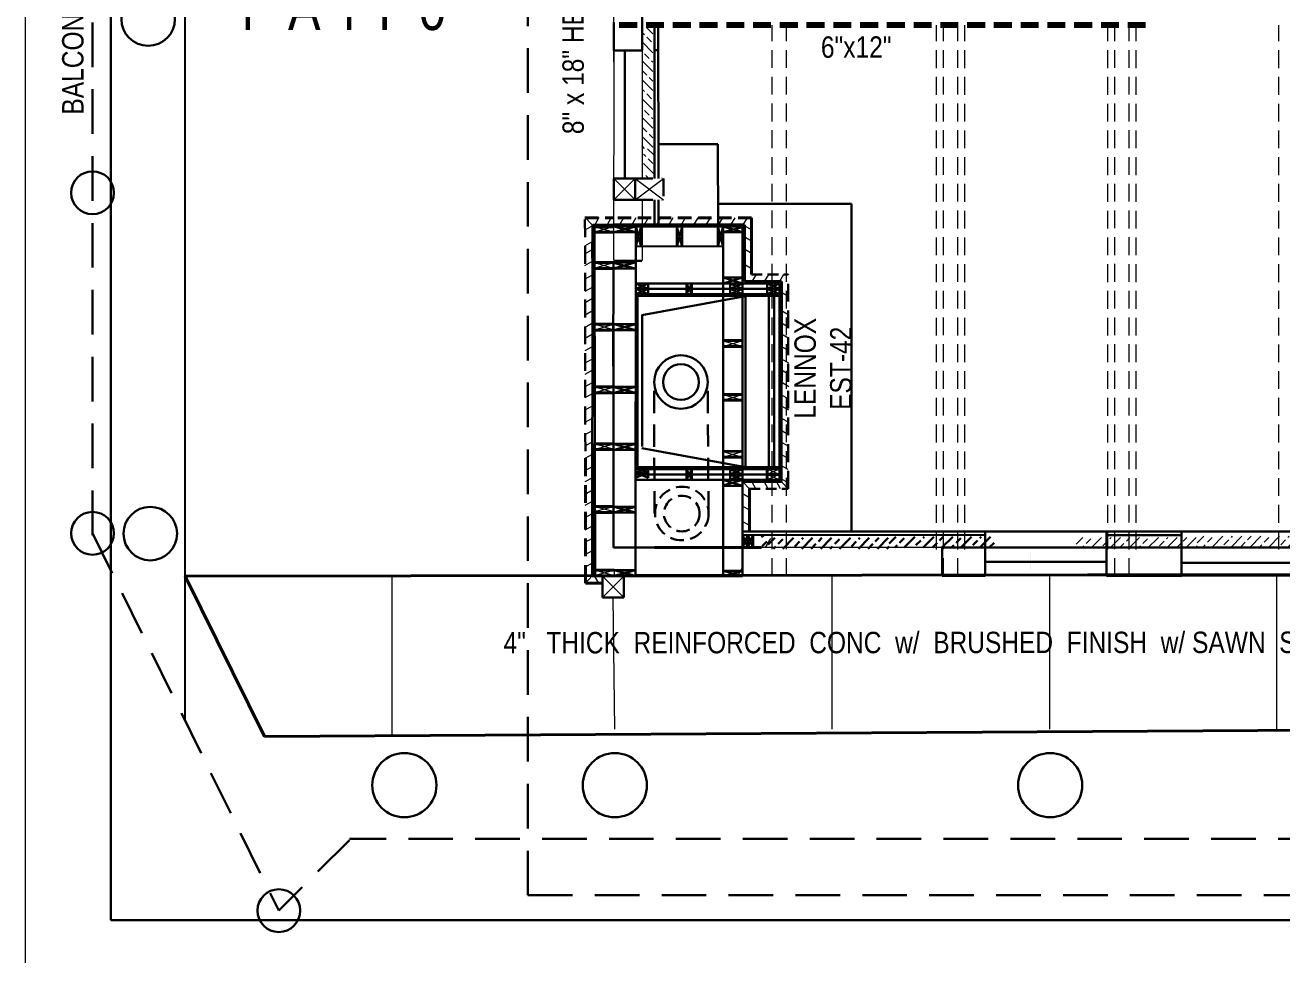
# Model space of a CAD drawing. Header units: inches. Extents: x -243 to 1653, y 5 to 1341.
# Drawn here: x -243.2 to 109, y 357 to 619.9 of the extents above; entities that cross this region are included whole.
import ezdxf

# ---------------------------------------------------------------- set-up
doc = ezdxf.new("R2010")
doc.units = ezdxf.units.IN
doc.header["$MEASUREMENT"] = 0
doc.linetypes.add('DASHDOT2', pattern=[0.5, 0.25, -0.125, 0, -0.125])
doc.linetypes.add('HIDDEN', pattern=[0.375, 0.25, -0.125])
for name, color, linetype, lineweight in [('CONCRETE', 7, 'Continuous', 25), ('FIREPLACE', 7, 'Continuous', 30), ('FLOOR BEAMS', 7, 'Continuous', 30), ('MASONRY', 14, 'Continuous', 30), ('NEW FOOTING', 6, 'Continuous', 30), ('NEW FRAMING', 6, 'Continuous', 30), ('NEW FRAMMING', 6, 'Continuous', 30), ('ROOF', 7, 'HIDDEN', 30), ('WALL FRAMING', 7, 'Continuous', 30), ('WALLS', 7, 'Continuous', 30), ('WINDOWS', 5, 'Continuous', 30)]:
    doc.layers.add(name, color=color, linetype=linetype, lineweight=lineweight)
doc.layers.add('TEXT80', color=15, linetype='Continuous')
doc.layers.add('TITLE BLOCK', color=7, linetype='Continuous')
doc.styles.add('ARCHENT', font='technical.ttf', dxfattribs={"height": 6})

msp = doc.modelspace()

# ---------------------------------------------------------------- hatches: boundary and pattern name
at = {"layer": 'NEW FOOTING', "linetype": 'Continuous', "lineweight": 9, "ltscale": 25}
h = msp.add_hatch(dxfattribs=at)
h.set_pattern_fill('ANSI33', color=256, scale=15, angle=90, style=0)
h.set_pattern_definition([(135, (1195.858, -4352.691), (-2.6516504, -2.6516504), []), (135, (1195.858, -4350.0393), (-2.6516504, -2.6516504), [1.875, -0.9375])])
h.paths.add_polyline_path([(-70.3, 585.33), (-67.3, 585.33), (-67.3, 619.33), (-70.3, 619.33)])
h = msp.add_hatch(dxfattribs=at)
h.set_pattern_fill('ANSI33', color=256, scale=15, angle=90, style=0)
h.set_pattern_definition([(135, (1196.2387, -4386.7756), (-2.6516504, -2.6516504), []), (135, (1196.2387, -4384.124), (-2.6516504, -2.6516504), [1.875, -0.9375])])
h.paths.add_polyline_path([(-69.92, 576.9), (-66.92, 576.9), (-66.92, 585.24), (-69.92, 585.24)])
h = msp.add_hatch(dxfattribs=at)
h.set_pattern_fill('ANSI33', color=256, scale=15, angle=180, style=0)
h.set_pattern_definition([(225, (5023.3364, 1739.3798), (2.6516504, -2.6516504), []), (225, (5020.6848, 1739.3798), (2.6516504, -2.6516504), [1.875, -0.9375])])
h.paths.add_polyline_path([(85.32, 473.22), (85.32, 476.22), (51.32, 476.22), (51.32, 473.22)])
h = msp.add_hatch(dxfattribs=at)
h.set_pattern_fill('ANSI33', color=256, scale=15, angle=180, style=0)
h.set_pattern_definition([(225, (5057.322, 1739.7155), (2.6516504, -2.6516504), []), (225, (5054.6703, 1739.7155), (2.6516504, -2.6516504), [1.875, -0.9375])])
h.paths.add_polyline_path([(115.05, 473.56), (115.05, 476.56), (85.3, 476.56), (85.3, 473.56)])
at = {"layer": 'NEW FRAMMING', "ltscale": 25}
h = msp.add_hatch(dxfattribs=at)
h.set_pattern_fill('ANSI33', color=256, scale=15, angle=180, style=0)
h.set_pattern_definition([(225, (4907.3454, 1739.959), (2.6516504, -2.6516504), []), (225, (4904.6938, 1739.959), (2.6516504, -2.6516504), [1.875, -0.9375])])
h.paths.add_polyline_path([(-36.8, 476.8), (-36.8, 473.8), (-35.28, 473.8), (-35.28, 476.8)])
h = msp.add_hatch(dxfattribs=at)
h.set_pattern_fill('ANSI33', color=256, scale=15, angle=180, style=0)
h.set_pattern_definition([(225, (4937.011, 1739.243), (2.6516504, -2.6516504), []), (225, (4934.3594, 1739.243), (2.6516504, -2.6516504), [1.875, -0.9375])])
h.paths.add_polyline_path([(-1.01, 473.09), (-1.01, 476.09), (-35.01, 476.09), (-35.01, 473.09)])
h = msp.add_hatch(dxfattribs=at)
h.set_pattern_fill('ANSI33', color=256, scale=15, angle=180, style=0)
h.set_pattern_definition([(225, (4970.9965, 1739.5786), (2.6516504, -2.6516504), []), (225, (4968.345, 1739.5786), (2.6516504, -2.6516504), [1.875, -0.9375])])
h.paths.add_polyline_path([(28.73, 473.42), (28.73, 476.42), (-1.02, 476.42), (-1.02, 473.42)])
at = {"layer": 'WALLS', "linetype": 'Continuous', "lineweight": 20, "ltscale": 20}
h = msp.add_hatch(dxfattribs=at)
h.set_pattern_fill('ZIGZAG', color=6, scale=10, style=0)
h.set_pattern_definition([(360, (-119.191, -297.7499), (1.25, 1.25), [1.25, -1.25]), (90, (-117.941, -297.7499), (-1.25, 1.25), [1.25, -1.25])])
h.paths.add_polyline_path([(38.44, 472.16), (38.44, 467.16), (38.49, 467.16), (38.49, 472.16)])
h.paths.add_polyline_path([(173.18, 467.14), (173.19, 472.15), (159.83, 472.15), (159.83, 467.15)])

# ---------------------------------------------------------------- linework, layer by layer
at = {"layer": 'CONCRETE', "ltscale": 15}
for p, q in [((-198.32, 424.7), (-198.32, 777.9)), ((-78.32, 465.4), (-198.32, 465.4))]:
    msp.add_line(p, q, dxfattribs=at)
at = {"layer": 'FIREPLACE', "linetype": 'Continuous', "ltscale": 25}
for p, q in [((-71.59, 543.98), (-71.58, 495.98)), ((-70.35, 538.54), (-41.35, 543.91)), ((-41.35, 543.91), (-41.34, 495.91)), ((-70.28, 538.55), (-70.33, 501.78)), ((-70.34, 501.28), (-41.34, 495.91))]:
    msp.add_line(p, q, dxfattribs=at)
at = {"layer": 'FIREPLACE', "linetype": 'HIDDEN', "ltscale": 25}
msp.add_line((-51.68, 482.95), (-51.93, 519.81), dxfattribs=at)
at = {"layer": 'FIREPLACE', "linetype": 'Continuous', "ltscale": 15}
for radius in [7.5, 5]:
    msp.add_circle((-59.42, 519.81), radius, dxfattribs=at)
at = {"layer": 'FIREPLACE', "linetype": 'HIDDEN', "ltscale": 15}
for radius in [7.5, 5]:
    msp.add_circle((-59.18, 482.95), radius, dxfattribs=at)
at = {"layer": 'FLOOR BEAMS', "color": 7, "linetype": 'HIDDEN', "lineweight": 20, "ltscale": 20}
for p, q in [((66.19, 465.41), (66.19, 625.87)), ((-33.81, 465.42), (-33.81, 619.9)), ((-29.81, 465.42), (-29.81, 619.9)), ((14.19, 465.42), (14.19, 619.9)), ((18.19, 465.41), (18.19, 619.9)), ((62.19, 465.42), (62.19, 619.87))]:
    msp.add_line(p, q, dxfattribs=at)
at = {"layer": 'FLOOR BEAMS', "color": 7, "linetype": 'HIDDEN', "lineweight": 80, "ltscale": 20}
msp.add_line((70.81, 619.9), (-78.19, 619.9), dxfattribs=at)
at = {"layer": 'FLOOR BEAMS', "color": 6, "linetype": 'HIDDEN', "lineweight": 20, "ltscale": 20}
for p, q in [((12.19, 472.87), (12.19, 619.87)), ((20.19, 472.87), (20.19, 619.87)), ((60.19, 472.87), (60.19, 619.87)), ((68.19, 472.87), (68.19, 619.87)), ((108.19, 472.87), (108.19, 619.87))]:
    msp.add_line(p, q, dxfattribs=at)
at = {"layer": 'FLOOR BEAMS', "color": 6, "linetype": 'Continuous', "lineweight": 5, "ltscale": 20}
for p, q in [((-72.27, 570.9), (-64.27, 576.9)), ((-72.27, 576.9), (-64.27, 570.9))]:
    msp.add_line(p, q, dxfattribs=at)
at = {"layer": 'FLOOR BEAMS', "color": 6, "linetype": 'HIDDEN', "lineweight": 30, "ltscale": 20}
msp.add_line((-64.27, 576.9), (-64.27, 570.9), dxfattribs=at)
at = {"layer": 'MASONRY', "color": 7, "linetype": 'Continuous', "lineweight": 30, "ltscale": 15}
for p, q in [((-49.05, 586.51), (-65.78, 586.52)), ((-11.61, 569.75), (-48.98, 569.75))]:
    msp.add_line(p, q, dxfattribs=at)
at = {"layer": 'MASONRY', "color": 7, "linetype": 'Continuous', "lineweight": 30, "ltscale": 20}
for p, q in [((-49.05, 586.51), (-48.96, 563.35)), ((-11.6, 569.75), (-11.62, 477.9))]:
    msp.add_line(p, q, dxfattribs=at)
at = {"layer": 'MASONRY', "color": 1, "linetype": 'HIDDEN', "lineweight": 40, "ltscale": 15}
for p, q in [((-86.31, 565.88), (-78.32, 565.89)), ((-39.62, 565.91), (-78.29, 565.91))]:
    msp.add_line(p, q, dxfattribs=at)
at = {"layer": 'MASONRY', "color": 1, "linetype": 'HIDDEN', "lineweight": 30, "ltscale": 20}
for p, q in [((-86.21, 500.44), (-86.31, 565.88)), ((-29.36, 489.89), (-29.33, 549.98))]:
    msp.add_line(p, q, dxfattribs=at)
at = {"layer": 'MASONRY', "color": 6, "linetype": 'Continuous', "lineweight": 9, "ltscale": 20}
for p, q in [((-86.28, 565.92), (-84.28, 563.92)), ((-40.87, 565.91), (-41.65, 564.57)), ((-86.23, 548.75), (-84.23, 549.9))]:
    msp.add_line(p, q, dxfattribs=at)
at = {"layer": 'MASONRY', "color": 1, "linetype": 'Continuous', "lineweight": 9, "ltscale": 20}
for p, q in [((-86.28, 565.92), (-84.28, 563.92)), ((-86.27, 562.5), (-84.27, 563.65)), ((-82.39, 565.93), (-83.55, 563.93)), ((-78.93, 565.93), (-80.09, 563.93)), ((-75.52, 565.91), (-76.67, 563.91)), ((-72.05, 565.91), (-73.21, 563.91)), ((-68.59, 565.91), (-69.74, 563.91)), ((-65.12, 565.91), (-66.28, 563.91)), ((-61.66, 565.91), (-62.81, 563.91)), ((-58.19, 565.91), (-59.35, 563.91)), ((-54.73, 565.91), (-55.89, 563.91)), ((-51.27, 565.91), (-52.42, 563.91)), ((-47.8, 565.91), (-48.96, 563.91)), ((-44.34, 565.91), (-45.49, 563.91)), ((-40.87, 565.91), (-42.03, 563.91)), ((-39.63, 562.48), (-41.63, 563.64)), ((-39.63, 559.36), (-41.72, 560.57)), ((-86.34, 558.02), (-84.42, 559.13)), ((-86.34, 555.78), (-84.41, 556.89)), ((-39.63, 555.9), (-41.63, 557.05)), ((-86.37, 552.49), (-84.37, 553.64)), ((-86.24, 548.74), (-84.24, 549.89)), ((-39.63, 551.61), (-41.63, 552.76)), ((-38.38, 549.98), (-39.53, 547.98)), ((-34.91, 549.98), (-36.07, 547.98)), ((-30.63, 549.98), (-31.78, 547.98)), ((-86.24, 545.27), (-84.24, 546.43)), ((-86.25, 542.14), (-84.16, 543.35)), ((-29.19, 543.68), (-31.28, 544.89)), ((-86.24, 538.69), (-84.24, 539.84)), ((-29.19, 538.61), (-31.19, 539.77)), ((-86.24, 535.22), (-84.24, 536.38)), ((-29.19, 535.15), (-31.19, 536.3)), ((-86.25, 532.09), (-84.16, 533.3)), ((-29.18, 532.02), (-31.27, 533.22)), ((-86.23, 528.64), (-84.23, 529.79)), ((-29.18, 528.55), (-31.18, 529.71)), ((-86.23, 525.17), (-84.23, 526.33)), ((-29.18, 525.09), (-31.18, 526.24)), ((-86.24, 522.04), (-84.15, 523.25)), ((-29.17, 521.96), (-31.26, 523.16)), ((-86.24, 518.58), (-84.24, 519.73)), ((-29.17, 518.49), (-31.17, 519.65)), ((-86.25, 515.45), (-84.23, 516.61)), ((-29.17, 515.03), (-31.17, 516.18)), ((-86.23, 512), (-84.23, 513.15)), ((-29.16, 511.9), (-31.25, 513.1)), ((-86.23, 508.53), (-84.23, 509.69)), ((-29.16, 508.43), (-31.16, 509.59)), ((-86.23, 505.07), (-84.23, 506.22)), ((-29.16, 504.97), (-31.16, 506.12)), ((-86.24, 501.94), (-84.15, 503.15)), ((-29.35, 501.85), (-31.35, 503)), ((-86.22, 498.48), (-84.22, 499.64)), ((-29.35, 498.39), (-31.35, 499.54)), ((-86.22, 495.02), (-84.22, 496.17)), ((-29.38, 495.28), (-31.38, 496.43)), ((-86.23, 491.89), (-84.14, 493.1)), ((-86.23, 488.42), (-84.23, 489.58)), ((-40.18, 489.9), (-42.18, 491.9)), ((-38.41, 489.9), (-39.56, 491.9)), ((-34.94, 489.9), (-36.1, 491.9)), ((-31.48, 489.9), (-32.63, 491.9)), ((-29.36, 491.55), (-31.37, 492.71)), ((-29.36, 489.89), (-31.37, 491.89)), ((-86.24, 485.29), (-84.22, 486.46)), ((-40.18, 487.36), (-42.28, 488.56)), ((-86.22, 481.85), (-84.22, 483)), ((-40.18, 483.89), (-42.18, 485.05)), ((-86.22, 478.38), (-84.22, 479.54)), ((-40.18, 479.6), (-42.18, 480.76)), ((-86.22, 474.92), (-84.22, 476.07)), ((-34.3, 475.95), (-35.77, 473.4)), ((-86.22, 471.45), (-84.22, 472.6)), ((-86.19, 468.01), (-84.19, 469.16)), ((-86.15, 463.42), (-84.27, 465.46)), ((-83.72, 465.45), (-82.56, 463.44)), ((-42.13, 467.95), (-43.6, 465.4))]:
    msp.add_line(p, q, dxfattribs=at)
at = {"layer": 'MASONRY', "color": 1, "linetype": 'Continuous', "lineweight": 40, "ltscale": 15}
for p, q in [((-39.62, 565.91), (-39.62, 549.98)), ((-40.17, 489.9), (-40.17, 477.98))]:
    msp.add_line(p, q, dxfattribs=at)
at = {"layer": 'MASONRY', "color": 1, "linetype": 'HIDDEN', "lineweight": 30, "ltscale": 12}
for p, q in [((-39.62, 549.98), (-29.33, 549.98)), ((-40.17, 489.9), (-29.36, 489.89))]:
    msp.add_line(p, q, dxfattribs=at)
at = {"layer": 'MASONRY', "color": 1, "linetype": 'HIDDEN', "lineweight": 40, "ltscale": 20}
for p, q in [((-86.15, 463.45), (-86.18, 500.38)), ((-86.18, 463.45), (-81.45, 463.46))]:
    msp.add_line(p, q, dxfattribs=at)
at = {"layer": 'MASONRY', "color": 6, "linetype": 'Continuous', "lineweight": 40, "ltscale": 15}
msp.add_line((-83.53, 465.49), (-83.65, 502.46), dxfattribs=at)
at = {"layer": 'NEW FOOTING', "color": 7, "linetype": 'Continuous', "lineweight": 40, "ltscale": 15}
for p, q in [((-41.62, 563.91), (-78.3, 563.91)), ((-31.28, 547.98), (-41.62, 547.98)), ((-31.36, 495.9), (-72.11, 495.94))]:
    msp.add_line(p, q, dxfattribs=at)
at = {"layer": 'NEW FOOTING', "color": 7, "linetype": 'Continuous', "lineweight": 40, "ltscale": 25}
msp.add_line((-41.62, 563.91), (-41.62, 547.98), dxfattribs=at)
at = {"layer": 'NEW FOOTING', "ltscale": 15}
for p, q in [((-31.81, 492.39), (-31.78, 547.48)), ((-34.81, 495.4), (-34.78, 544.48)), ((-33.31, 495.4), (-33.28, 544.48))]:
    msp.add_line(p, q, dxfattribs=at)
at = {"layer": 'NEW FOOTING', "linetype": 'Continuous', "lineweight": 40, "ltscale": 15}
for p, q in [((-42.07, 529.8), (-47.55, 529.8)), ((-42.07, 531.44), (-47.54, 531.45)), ((-42.13, 514.7), (-47.62, 514.7)), ((-42.13, 516.34), (-47.6, 516.35)), ((-42.15, 500.39), (-47.62, 500.4)), ((-42.15, 498.74), (-47.64, 498.75)), ((-35.31, 493.9), (-31.81, 493.89)), ((-35.3, 492.4), (-35.29, 493.9)), ((-35.29, 493.9), (-35.29, 495.4)), ((-36.8, 473.45), (-66.85, 473.45)), ((-44.63, 465.45), (-78.17, 465.45)), ((-48.33, 465.47), (-72.91, 465.47))]:
    msp.add_line(p, q, dxfattribs=at)
at = {"layer": 'NEW FRAMING', "color": 7, "linetype": 'Continuous', "lineweight": 40, "ltscale": 25}
msp.add_line((-84.14, 563.92), (-84.17, 554.45), dxfattribs=at)
at = {"layer": 'NEW FRAMING', "linetype": 'Continuous', "lineweight": 40, "ltscale": 15}
for p, q in [((-83.77, 563.34), (-78.3, 563.35)), ((-83.76, 561.81), (-78.31, 561.81)), ((-83.79, 553.33), (-78.32, 553.34)), ((-83.79, 551.68), (-78.3, 551.69)), ((-83.65, 536.05), (-78.17, 536.06)), ((-83.65, 534.4), (-78.15, 534.41)), ((-83.65, 518.45), (-78.18, 518.46)), ((-83.65, 516.8), (-78.16, 516.81)), ((-83.67, 500.91), (-78.19, 500.91)), ((-83.65, 502.46), (-78.16, 502.46)), ((-78.18, 483.26), (-83.65, 483.27)), ((-78.18, 484.91), (-83.62, 484.92)), ((-83.66, 465.45), (-78.1, 465.46)), ((-83.54, 467.1), (-78.18, 467.1))]:
    msp.add_line(p, q, dxfattribs=at)
at = {"layer": 'NEW FRAMING', "ltscale": 15}
msp.add_line((-83.59, 502.44), (-83.62, 563.31), dxfattribs=at)
at = {"layer": 'NEW FRAMING', "color": 7, "linetype": 'Continuous', "lineweight": 40, "ltscale": 15}
msp.add_line((-84.27, 465.46), (-78.18, 465.46), dxfattribs=at)
at = {"layer": 'NEW FRAMMING', "linetype": 'Continuous', "lineweight": 9, "ltscale": 25}
for p, q in [((-78.32, 563.36), (-83.76, 561.81)), ((-78.31, 561.81), (-83.76, 563.34)), ((-78.3, 551.69), (-83.79, 553.33)), ((-78.31, 553.29), (-83.79, 551.68)), ((-78.15, 534.41), (-83.65, 536.05)), ((-78.16, 536.01), (-83.65, 534.4)), ((-47.55, 529.8), (-42.07, 531.44)), ((-47.55, 531.4), (-42.07, 529.8)), ((-78.16, 516.81), (-83.65, 518.45)), ((-78.16, 518.41), (-83.65, 516.8)), ((-47.62, 514.7), (-42.13, 516.34)), ((-47.62, 516.3), (-42.13, 514.7)), ((-78.16, 500.86), (-83.65, 502.46)), ((-78.16, 502.46), (-83.64, 500.81)), ((-47.64, 498.75), (-42.15, 500.39)), ((-47.64, 500.35), (-42.15, 498.74)), ((-78.17, 484.92), (-83.66, 483.43)), ((-78.17, 483.43), (-83.6, 484.91)), ((-78.18, 467.1), (-83.66, 465.46)), ((-78.16, 465.46), (-83.54, 467.1))]:
    msp.add_line(p, q, dxfattribs=at)
at = {"layer": 'NEW FRAMMING', "ltscale": 15}
for p, q in [((-42.14, 563.33), (-78.15, 563.41)), ((-72.07, 561.81), (-78.15, 561.81)), ((-72.07, 563.39), (-72.19, 465.45)), ((-70.57, 563.41), (-70.57, 557.9)), ((-60.57, 563.37), (-60.56, 557.81)), ((-59.07, 563.37), (-59.07, 557.81)), ((-49.07, 563.41), (-49.07, 557.85)), ((-42.14, 561.8), (-47.59, 561.8)), ((-47.58, 557.84), (-72.08, 557.9)), ((-72.26, 553.33), (-78.29, 553.34)), ((-72.26, 551.68), (-78.31, 551.69)), ((-31.78, 547.48), (-72.09, 547.48)), ((-31.78, 545.98), (-72.09, 545.98)), ((-72.07, 545.98), (-68.57, 545.98)), ((-68.57, 547.48), (-68.57, 544.48)), ((-57.86, 547.49), (-57.86, 544.48)), ((-56.36, 547.49), (-56.36, 544.48)), ((-42.15, 547.48), (-47.63, 547.49)), ((-42.15, 549.13), (-47.62, 549.13)), ((-45.63, 547.48), (-45.63, 545.98)), ((-45.63, 545.98), (-45.63, 544.48)), ((-35.28, 545.98), (-31.78, 545.98)), ((-35.27, 547.48), (-35.27, 545.98)), ((-35.27, 545.97), (-35.27, 544.48)), ((-31.78, 544.48), (-72.08, 544.48)), ((-31.78, 544.48), (-72.08, 544.48)), ((-72.13, 536.05), (-78.14, 536.06)), ((-72.13, 534.4), (-78.15, 534.41)), ((-72.13, 518.45), (-78.15, 518.46)), ((-72.13, 516.8), (-78.17, 516.81)), ((-72.15, 500.8), (-78.17, 500.81)), ((-72.15, 502.45), (-78.15, 502.46)), ((-31.8, 495.39), (-72.16, 495.43)), ((-31.81, 493.89), (-72.11, 493.94)), ((-72.1, 494.49), (-68.6, 494.49)), ((-68.6, 492.93), (-68.6, 495.93)), ((-57.88, 492.41), (-57.88, 495.42)), ((-56.38, 492.41), (-56.38, 495.42)), ((-45.66, 493.92), (-45.66, 495.41)), ((-45.66, 492.42), (-45.66, 493.91)), ((-31.81, 492.39), (-72.16, 492.43)), ((-42.18, 492.41), (-47.66, 492.41)), ((-42.18, 490.76), (-47.65, 490.76)), ((-72.17, 483.2), (-78.19, 483.21)), ((-72.13, 484.85), (-78.16, 484.86)), ((-42.19, 473.45), (-42.19, 476.96)), ((-40.69, 473.45), (-40.69, 476.96)), ((-39.19, 473.45), (-39.19, 476.96)), ((-72.16, 467.1), (-78.16, 467.1)), ((-42.19, 465.4), (-47.69, 465.41)), ((-42.19, 466.88), (-47.61, 466.88))]:
    msp.add_line(p, q, dxfattribs=at)
at = {"layer": 'NEW FRAMMING', "ltscale": 25}
for p, q in [((-78.15, 563.41), (-72.07, 561.81)), ((-78.15, 561.81), (-72.07, 563.4)), ((-72.07, 563.39), (-70.57, 557.82)), ((-70.57, 563.45), (-72.06, 557.9)), ((-60.57, 563.37), (-59.07, 557.81)), ((-59.07, 563.37), (-60.56, 557.81)), ((-49.07, 563.41), (-47.58, 557.84)), ((-47.57, 563.41), (-49.06, 557.85)), ((-47.61, 465.41), (-47.58, 563.34)), ((-47.59, 561.8), (-42.14, 563.22)), ((-47.58, 563.4), (-42.14, 561.8)), ((-42.19, 465.4), (-42.14, 563.33)), ((-78.31, 551.69), (-72.26, 553.33)), ((-78.31, 553.29), (-72.26, 551.68)), ((-68.57, 545.98), (-72.09, 547.48)), ((-68.57, 547.48), (-72.09, 545.98)), ((-68.57, 544.48), (-72.07, 545.98)), ((-68.57, 545.98), (-72.07, 544.48)), ((-56.36, 547.49), (-57.86, 544.48)), ((-57.86, 547.49), (-56.36, 544.48)), ((-47.63, 547.49), (-42.15, 549.13)), ((-47.63, 549.09), (-42.15, 547.48)), ((-42.15, 545.98), (-45.65, 547.48)), ((-42.15, 547.48), (-45.65, 545.98)), ((-42.15, 544.48), (-45.65, 545.98)), ((-42.15, 545.98), (-45.65, 544.48)), ((-31.78, 545.98), (-35.28, 547.48)), ((-31.78, 547.48), (-35.28, 545.98)), ((-31.78, 544.48), (-35.28, 545.98)), ((-31.78, 545.98), (-35.28, 544.48)), ((-78.15, 534.41), (-72.13, 536.05)), ((-78.15, 536.01), (-72.13, 534.4)), ((-78.17, 516.81), (-72.13, 518.45)), ((-78.17, 518.41), (-72.13, 516.8)), ((-78.17, 500.81), (-72.15, 502.45)), ((-78.17, 502.41), (-72.15, 500.8)), ((-68.6, 492.93), (-72.11, 494.44)), ((-68.6, 494.43), (-72.11, 492.94)), ((-68.6, 494.43), (-72.1, 495.94)), ((-68.6, 495.93), (-72.1, 494.44)), ((-56.38, 492.41), (-57.88, 495.42)), ((-57.88, 492.41), (-56.38, 495.42)), ((-42.17, 493.91), (-45.68, 492.41)), ((-42.17, 495.41), (-45.67, 493.91)), ((-42.17, 493.91), (-45.67, 495.41)), ((-42.18, 492.41), (-45.67, 493.91)), ((-47.66, 492.41), (-42.18, 490.76)), ((-47.66, 490.81), (-42.18, 492.41)), ((-78.19, 483.21), (-72.17, 484.85)), ((-78.19, 484.81), (-72.17, 483.2)), ((-40.69, 473.45), (-42.19, 476.96)), ((-42.19, 473.45), (-40.69, 476.96)), ((-39.19, 473.45), (-40.69, 476.96)), ((-40.69, 473.45), (-39.19, 476.96)), ((-78.18, 465.45), (-72.16, 467.1)), ((-78.18, 467.05), (-72.16, 465.45)), ((-47.62, 465.4), (-42.19, 466.88)), ((-47.62, 466.88), (-42.13, 465.4))]:
    msp.add_line(p, q, dxfattribs=at)
at = {"layer": 'NEW FRAMMING', "color": 7, "linetype": 'Continuous', "lineweight": 40, "ltscale": 20}
for p in [(-31.28, 547.98), (-42.18, 491.9)]:
    msp.add_line(p, (-31.37, 491.89), dxfattribs=at)
at = {"layer": 'NEW FRAMMING', "color": 7, "ltscale": 15}
msp.add_line((-31.78, 543.98), (-72.09, 543.98), dxfattribs=at)
at = {"layer": 'NEW FRAMMING', "color": 7, "linetype": 'HIDDEN', "ltscale": 25}
msp.add_line((-66.85, 482.94), (-66.93, 519.82), dxfattribs=at)
at = {"layer": 'ROOF', "linetype": 'HIDDEN', "ltscale": 50}
for q in [(-102.32, 866.9), (425.68, 375.9)]:
    msp.add_line((-102.32, 375.9), q, dxfattribs=at)
at = {"layer": 'TITLE BLOCK', "color": 7, "linetype": 'Continuous', "lineweight": 0, "ltscale": 0.5}
msp.add_line((-243.22, 884.95), (-243.22, 356.95), dxfattribs=at)
at = {"layer": 'TITLE BLOCK', "color": 7, "linetype": 'Continuous', "lineweight": 30, "ltscale": 0.5}
for p, q in [((-219.22, 872.95), (-219.22, 368.95)), ((-219.22, 368.95), (560.77, 368.95))]:
    msp.add_line(p, q, dxfattribs=at)
at = {"layer": 'WALL FRAMING', "linetype": 'HIDDEN', "ltscale": 50}
for p, q in [((-224.32, 476.9), (-224.37, 771.91)), ((-224.32, 477.4), (-172.12, 371.6)), ((-152.32, 391.4), (-172.12, 371.6)), ((401.68, 391.77), (-152.32, 391.77))]:
    msp.add_line(p, q, dxfattribs=at)
at = {"layer": 'WALL FRAMING', "ltscale": 15}
for p, q in [((-70.32, 612.9), (-70.32, 625.9)), ((-78.19, 612.77), (-78.19, 620.64)), ((-78.19, 612.77), (-78.19, 620.64)), ((-78.19, 612.77), (-70.32, 612.77)), ((-78.27, 570.9), (-78.27, 576.9)), ((-72.27, 576.9), (-78.27, 576.9)), ((-78.27, 570.9), (-78.27, 576.9)), ((-72.27, 570.9), (-72.27, 576.9)), ((-72.27, 570.9), (-72.27, 576.9)), ((-72.27, 570.9), (-78.27, 570.9)), ((-78.46, 524.24), (-78.31, 553.29)), ((-78.19, 553.77), (-70.35, 553.77)), ((-78.35, 473.4), (-78.35, 535.9)), ((-37.36, 473.4), (-78.35, 473.4)), ((176.69, 473.4), (13.83, 473.45)), ((59.83, 465.45), (59.83, 473.45)), ((80.83, 465.4), (80.83, 473.4)), ((-81.45, 459.4), (-81.45, 465.4)), ((-75.45, 465.4), (-81.45, 465.4)), ((-81.45, 459.4), (-81.45, 465.4)), ((-44.17, 465.45), (-78.17, 465.4)), ((-45.19, 465.4), (-78.17, 465.4)), ((-75.45, 459.4), (-75.45, 465.4)), ((25.83, 465.42), (13.83, 465.45)), ((80.83, 465.41), (59.83, 465.45)), ((-75.45, 459.4), (-81.45, 459.4))]:
    msp.add_line(p, q, dxfattribs=at)
at = {"layer": 'WALL FRAMING', "color": 6, "ltscale": 15}
for p, q in [((-66.84, 576.9), (-66.82, 619.9)), ((-65.75, 576.9), (-65.82, 619.9)), ((-66.82, 612.9), (-65.81, 612.9)), ((-72.27, 570.9), (-72.27, 576.9)), ((-66.85, 563.39), (-66.84, 570.9)), ((-65.73, 563.39), (-65.74, 570.9)), ((176.68, 477.9), (-42.19, 477.91)), ((25.83, 476.9), (-42.19, 476.96)), ((80.83, 476.9), (59.83, 476.9))]:
    msp.add_line(p, q, dxfattribs=at)
at = {"layer": 'WALL FRAMING', "color": 6, "linetype": 'DASHDOT2', "lineweight": 30, "ltscale": 20}
for p, q in [((-72.27, 576.9), (-64.27, 576.9)), ((-72.27, 570.9), (-64.27, 570.9))]:
    msp.add_line(p, q, dxfattribs=at)
at = {"layer": 'WALL FRAMING', "color": 6, "linetype": 'Continuous', "lineweight": 9, "ltscale": 25}
for p, q in [((-31.81, 493.89), (-35.31, 495.4)), ((-31.81, 495.39), (-35.31, 493.9)), ((-31.81, 492.39), (-35.31, 493.9)), ((-31.81, 493.89), (-35.31, 492.4))]:
    msp.add_line(p, q, dxfattribs=at)
at = {"layer": 'WALL FRAMING', "color": 6, "ltscale": 20}
for p, q in [((25.83, 473.44), (25.83, 477.9)), ((59.83, 473.42), (59.83, 477.9)), ((80.83, 473.4), (80.83, 477.9))]:
    msp.add_line(p, q, dxfattribs=at)
at = {"layer": 'WALL FRAMING', "lineweight": 9, "ltscale": 15}
for p, q in [((13.83, 473.45), (-37.36, 473.4)), ((13.83, 465.45), (-44.17, 465.45)), ((59.83, 465.45), (25.83, 465.45)), ((138.83, 465.4), (80.83, 465.41))]:
    msp.add_line(p, q, dxfattribs=at)
at = {"layer": 'WALL FRAMING', "linetype": 'Continuous', "ltscale": 15}
for p, q in [((13.83, 465.45), (13.83, 473.45)), ((25.83, 465.45), (25.83, 473.45))]:
    msp.add_line(p, q, dxfattribs=at)
at = {"layer": 'WALL FRAMING', "color": 253, "linetype": 'Continuous', "lineweight": 40, "ltscale": 20}
for p, q in [((242.55, 465.97), (-198.32, 465.41)), ((-198.32, 465.4), (-176.11, 420.41)), ((242.55, 423), (-176.11, 420.41))]:
    msp.add_line(p, q, dxfattribs=at)
at = {"layer": 'WALL FRAMING', "color": 253, "linetype": 'Continuous', "lineweight": 20, "ltscale": 20}
for p, q in [((-140.33, 420.75), (-140.33, 465.4)), ((-17, 422.5), (-17, 465.4)), ((43.94, 422.5), (43.94, 465.4)), ((107.56, 422.5), (107.56, 465.4)), ((-77.94, 422.5), (-78.45, 459.4))]:
    msp.add_line(p, q, dxfattribs=at)
at = {"layer": 'WALL FRAMING', "color": 6, "linetype": 'Continuous', "lineweight": 20, "ltscale": 20}
msp.add_line((-78.18, 467.05), (-78.18, 465.46), dxfattribs=at)
at = {"layer": 'WALL FRAMING', "ltscale": 15}
for centre, radius in [((-208.73, 621.6), 7.5), ((-224.32, 572.9), 6), ((-224.32, 477.4), 6), ((-208.15, 477.32), 7.5), ((-136.94, 406.77), 9), ((-77.94, 406.77), 9), ((44.06, 406.77), 9), ((-172.12, 371.6), 6)]:
    msp.add_circle(centre, radius, dxfattribs=at)
at = {"layer": 'WALLS', "lineweight": 9, "ltscale": 15}
for p, q in [((-78.19, 668.4), (-78.32, 609.58)), ((-70.32, 612.9), (-70.32, 576.9)), ((-78.19, 612.77), (-78.32, 553.95)), ((-70.32, 570.9), (-70.32, 553.9)), ((-78.19, 529.82), (-78.19, 493.82))]:
    msp.add_line(p, q, dxfattribs=at)
at = {"layer": 'WALLS', "linetype": 'Continuous', "lineweight": 9, "ltscale": 15}
for p, q in [((-78.27, 576.9), (-72.27, 570.9)), ((-78.27, 570.9), (-72.27, 576.9)), ((-81.45, 465.4), (-75.45, 459.4)), ((-81.45, 459.4), (-75.45, 465.4))]:
    msp.add_line(p, q, dxfattribs=at)
at = {"layer": 'WALLS', "ltscale": 15}
msp.add_line((-78.28, 563.92), (-84.15, 563.92), dxfattribs=at)
at = {"layer": 'WALLS', "linetype": 'Continuous', "lineweight": 30, "ltscale": 25}
msp.add_line((-84.17, 554.45), (-84.27, 465.46), dxfattribs=at)
at = {"layer": 'WINDOWS', "ltscale": 15}
for p, q in [((-75.19, 576.9), (-75.19, 612.77)), ((25.83, 469.45), (59.83, 469.45)), ((80.83, 469.15), (138.83, 469.15))]:
    msp.add_line(p, q, dxfattribs=at)

# ---------------------------------------------------------------- texts
at = {"layer": 'FIREPLACE', "linetype": 'Continuous', "insert": (-19.57, 523.68), "char_height": 6, "width": 360.0625, "attachment_point": 5, "rotation": 89.9672, "style": 'ARCHENT'}
msp.add_mtext('{\\C7;LENNOX\\PEST-42}', dxfattribs=at)
at = {"layer": 'TEXT80', "color": 3, "insert": (-229.82, 625), "char_height": 6, "width": 360.0625, "attachment_point": 5, "rotation": 90.0328, "style": 'ARCHENT'}
msp.add_mtext('{\\C7;BALCONY  ABOVE}', dxfattribs=at)
at = {"layer": 'TEXT80', "width": 360.0625, "attachment_point": 5, "style": 'ARCHENT'}
for s, insert, char_height, rotation in [('{\\C7;8" x 18" HEADER}', (-89.6, 616.4), 6, 90.0328), ('{\\C7;P A T I  0}', (-153.91, 624.42), 12, 0.0328), ('{\\C7;6"x12"}', (-10.3, 613.7), 6, 0.0328), ('{\\C7;4"   THICK  REINFORCED  CONC  w/  BRUSHED  FINISH  w/ SAWN  SCLORING}', (17.51, 446.75), 6, 0.0328)]:
    msp.add_mtext(s, dxfattribs=dict(at, insert=insert, char_height=char_height, rotation=rotation))

doc.saveas('drawing.dxf')
